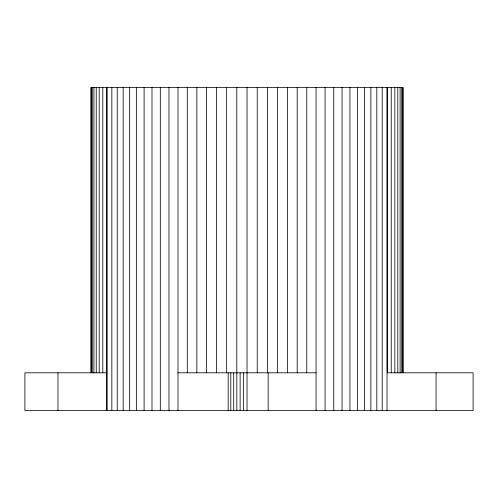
<?xml version="1.0" encoding="UTF-8"?>
<svg xmlns="http://www.w3.org/2000/svg" width="498" height="498" viewBox="0 0 498 498"><rect width="100%" height="100%" fill="white"/><g stroke="black" fill="none" stroke-linecap="round" stroke-linejoin="round"><path stroke-width="0.75" d="M106.771 372.803L24.9 372.803L24.9 410.483L473.1 410.483L473.1 372.803L387.276 372.803L387.276 87.517M177.985 372.803L316.068 372.803M436.067 372.803L436.067 410.483M403.125 372.803L403.125 87.517L90.922 87.517L90.922 372.803M402.789 87.517L402.789 372.803M401.786 87.517L401.786 372.803M400.124 87.517L400.124 372.803M397.802 87.517L397.802 372.803M394.839 87.517L394.839 372.803M391.241 87.517L391.241 372.803M387.027 87.517L387.027 410.483M382.209 87.517L382.209 410.483M376.818 87.517L376.818 410.483M370.867 87.517L370.867 410.483M364.387 87.517L364.387 410.483M357.402 87.517L357.402 410.483M349.951 87.517L349.951 410.483M342.051 87.517L342.051 410.483M333.747 87.517L333.747 410.483M325.076 87.517L325.076 410.483M316.068 87.517L316.068 410.483M306.762 87.517L306.762 372.803M297.2 87.517L297.2 372.803M287.427 87.517L287.427 372.803M277.479 87.517L277.479 372.803M268.161 372.803L268.161 410.483M267.401 87.517L267.401 372.803M257.236 87.517L257.236 372.803M247.027 87.517L247.027 410.483M243.547 372.803L243.547 410.483M240.129 372.803L240.129 410.483M236.83 372.803L236.83 410.483M236.818 87.517L236.818 372.803M233.705 372.803L233.705 410.483M230.804 372.803L230.804 410.483M228.184 372.803L228.184 410.483M226.652 87.517L226.652 372.803M216.574 87.517L216.574 372.803M206.62 87.517L206.62 372.803M196.847 87.517L196.847 372.803M187.285 87.517L187.285 372.803M177.985 87.517L177.985 410.483M168.978 87.517L168.978 410.483M160.3 87.517L160.3 410.483M151.996 87.517L151.996 410.483M144.103 87.517L144.103 410.483M136.645 87.517L136.645 410.483M129.661 87.517L129.661 410.483M123.18 87.517L123.18 410.483M117.229 87.517L117.229 410.483M111.838 87.517L111.838 410.483M107.02 87.517L107.02 410.483M106.771 87.517L106.771 410.483M102.806 87.517L102.806 372.803M99.208 87.517L99.208 372.803M96.245 87.517L96.245 372.803M93.923 87.517L93.923 372.803M92.261 87.517L92.261 372.803M91.258 87.517L91.258 372.803M57.98 372.803L57.98 410.483"/></g></svg>
